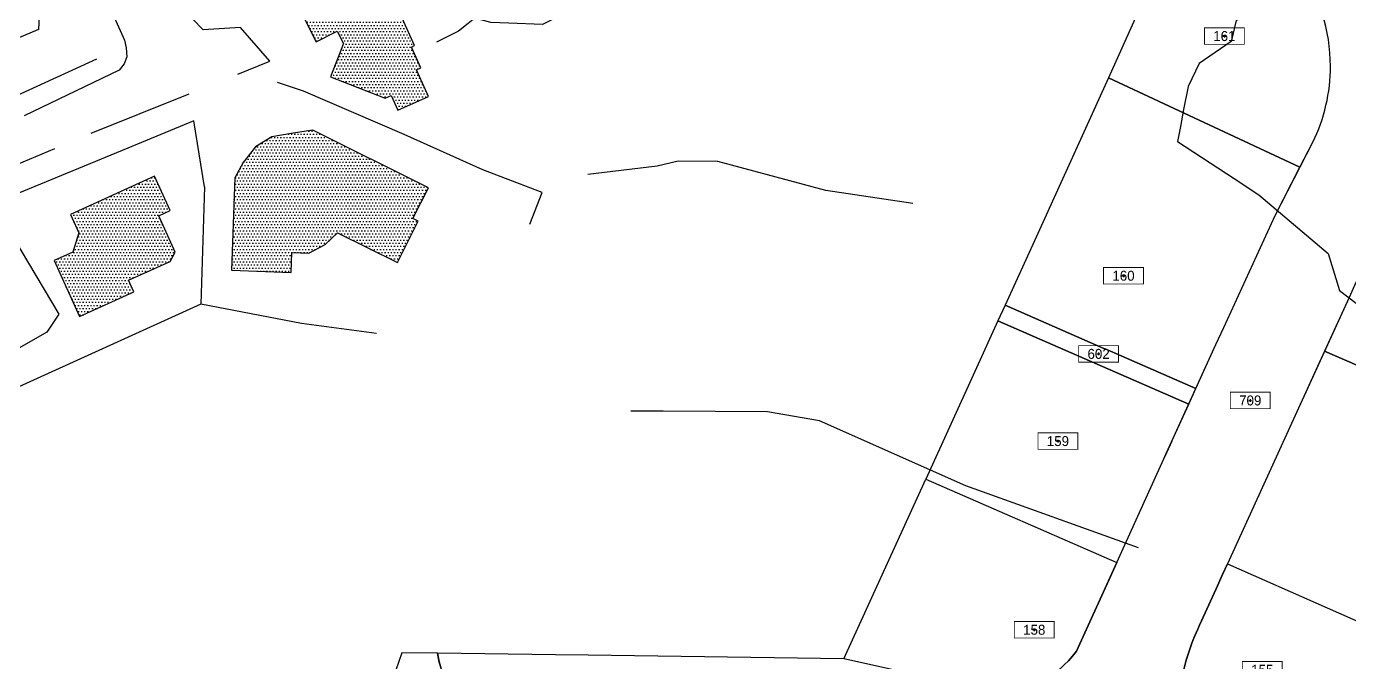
# Model space of a CAD drawing. Header units: metres. Extents: x 222509 to 223547, y 765290 to 766147.
# Drawn here: x 223160.2 to 223319.5, y 765628.6 to 765705.2 of the extents above; entities that cross this region are included whole.
import ezdxf
from ezdxf.enums import TextEntityAlignment as Align

# ---------------------------------------------------------------- set-up
doc = ezdxf.new("R2010")
doc.units = ezdxf.units.M
doc.linetypes.add('DASHED', pattern=[19.05, 12.7, -6.35])
for name, color, linetype, lineweight in [('M1510', 8, 'Continuous', 25), ('M2401', 8, 'DASHED', 25), ('M2404', 8, 'DASHED', 25), ('M2605', 8, 'Continuous', 25)]:
    doc.layers.add(name, color=color, linetype=linetype, lineweight=lineweight)
for name, color, linetype in [('M2200', 8, 'Continuous'), ('M2299', 9, 'Continuous'), ('M2602', 8, 'Continuous'), ('pcell', 160, 'Continuous'), ('scellno', 160, 'Continuous')]:
    doc.layers.add(name, color=color, linetype=linetype)
doc.styles.add('HEBTXT', font='HEBTXT.SHX', dxfattribs={"width": 0.86})
pattern_1 = [(0, (0, 0), (0.1875, 0.375), [0, -0.375])]

# ---------------------------------------------------------------- blocks, each defined once
blk = doc.blocks.new('Cellno')
at = {"color": 2}
for points in [[(-0.4, 0), (0.4, 0)], [(0, 0.4), (0, -0.4)]]:
    blk.add_lwpolyline(points, dxfattribs=at)
at = {"layer": 'scellno', "const_width": 0.25}
blk.add_lwpolyline([(6, 2.5), (-6, 2.5), (-6, -2.5), (6, -2.5)], close=True, dxfattribs=at)
at = {"layer": 'scellno', "style": 'HEBTXT'}
blk.add_attdef('CELLNO', text='', height=3, dxfattribs=at).set_placement((0, 0), align=Align.MIDDLE)
at = {"layer": 'scellno', "style": 'HEBTXT', "flags": 1}
for tag, p in [('CODE', (-0.29, -6)), ('AREA', (0.21, -8.97))]:
    blk.add_attdef(tag, text='', height=2.5, dxfattribs=at).set_placement(p, align=Align.CENTER)
blk = doc.blocks.new('G$C915B2375')
at = {"layer": 'pcell'}
for points in [[(223313.42, 765712.49, 0.025735), (223305.3, 765718.06, -0.015456), (223300.63, 765721.6), (223295.34, 765709.83), (223290.5, 765699.05), (223313.57, 765688.28), (223315.12, 765691.28, 0.114632), (223317.25, 765700.46, 0.155389)], [(223354.15, 765682.3), (223353.12, 765682.97), (223348.9, 765685.72, 0.046761), (223345.79, 765687.36, 0.34316), (223323.51, 765681.16), (223320.16, 765674.03), (223319.49, 765672.57), (223316.53, 765666.09), (223341.67, 765655.21)], [(223268.51, 765650.67), (223291.51, 765640.63), (223286.65, 765629.94, -0.248811), (223276.53, 765625.03), (223258.65, 765629.02)], [(223299.13, 765625.47, -0.074598), (223301.48, 765633.07), (223303.48, 765637.47), (223304.25, 765639.17), (223304.85, 765640.49), (223328.87, 765629.86), (223319.98, 765608.83), (223311.74, 765612.29), (223303.9, 765615.57, -0.281082), (223298.95, 765623.67, -0.049785)], [(223209.67, 765629.7), (223205.38, 765629.76), (223204.29, 765626.63), (223203.92, 765625.56), (223201.95, 765619.9), (223221.32, 765619.6, -0.363734)]]:
    blk.add_lwpolyline(points, format="xyb", close=True, dxfattribs=at)
for points in [[(223320.16, 765674.03), (223319.49, 765672.57), (223313.2, 765658.78), (223304.85, 765640.49), (223304.25, 765639.17), (223303.48, 765637.47), (223301.48, 765633.07, 0.074598), (223299.13, 765625.47, 0.049785)], [(223276.53, 765625.03, 0.248811), (223286.65, 765629.94), (223291.51, 765640.63), (223290.15, 765637.64), (223298.16, 765655.27), (223297.31, 765653.4), (223303.46, 765666.92), (223304.4, 765668.98), (223310.57, 765682.48), (223315.12, 765691.28, 0.114632), (223317.25, 765700.46, 0.155389), (223313.42, 765712.49), (223313.85, 765712.7), (223345.79, 765687.36, 0.34316)], [(223276.53, 765625.03), (223258.65, 765629.02), (223227.85, 765629.45), (223223.89, 765629.5), (223209.67, 765629.7, 0.354484), (223220.93, 765619.61)]]:
    blk.add_lwpolyline(points, format="xyb", dxfattribs=at)
for points in [[(223290.5, 765699.05), (223281.79, 765679.85), (223278.05, 765671.64), (223289.97, 765666.43), (223290.12, 765666.37), (223301.04, 765661.6), (223303.46, 765666.92), (223304.4, 765668.98), (223310.57, 765682.48), (223313.57, 765688.28)], [(223278.05, 765671.64), (223277.19, 765669.75), (223300.18, 765659.72), (223301.04, 765661.6), (223290.12, 765666.37), (223289.97, 765666.43)], [(223300.18, 765659.72), (223277.19, 765669.75), (223274.41, 765663.65), (223268.51, 765650.67), (223291.51, 765640.63), (223298.16, 765655.27)], [(223341.67, 765655.21), (223316.53, 765666.09), (223313.2, 765658.78), (223304.85, 765640.49), (223328.87, 765629.86), (223334.77, 765627.24), (223341.7, 765643.31), (223337.11, 765645.34)]]:
    blk.add_lwpolyline(points, close=True, dxfattribs=at)
at = {"layer": 'scellno', "xscale": 0.4, "yscale": 0.4, "zscale": 0.4}
for p, values in [((223304.47, 765704.09), {'CELLNO': '161'}), ((223292.32, 765675.2), {'CELLNO': '160'}), ((223289.32, 765665.78), {'CELLNO': '602'}), ((223307.59, 765660.17), {'CELLNO': '709'}), ((223284.42, 765655.27), {'CELLNO': '159'}), ((223281.57, 765632.53), {'CELLNO': '158'}), ((223309.04, 765627.7), {'CELLNO': '155'})]:
    blk.add_blockref('Cellno', p, dxfattribs=at).add_auto_attribs(values)
blk = doc.blocks.new('G$CEBE070F1')
at = {"layer": 'M2299'}
h = blk.add_hatch(dxfattribs=at)
h.set_pattern_fill('DOTS', color=256, scale=6, style=0)
h.set_pattern_definition(pattern_1)
h.paths.add_polyline_path([(223192.88, 765707.78), (223195.05, 765703.41), (223197.61, 765704.67), (223198.35, 765703.18), (223196.8, 765699.16), (223203.4, 765696.62), (223204.12, 765696.94), (223204.91, 765695.16), (223208.6, 765696.81), (223207.16, 765700.01), (223207.67, 765700.24), (223206.54, 765702.77), (223206.92, 765702.94), (223202.79, 765712.14), (223202.39, 765712.71), (223201.97, 765712.98), (223201.34, 765713.12), (223200.5, 765712.77), (223199.63, 765714.88), (223197.64, 765715.92), (223192.6, 765713.84), (223191.4, 765711.28)])
h = blk.add_hatch(dxfattribs=at)
h.set_pattern_fill('DOTS', color=256, scale=6, style=0)
h.set_pattern_definition(pattern_1)
h.paths.add_polyline_path([(223185.27, 765686.99), (223184.88, 765675.86), (223192.04, 765675.6), (223192.12, 765678), (223194.17, 765677.93), (223196.17, 765678.95), (223197.62, 765680.39), (223204.87, 765676.79), (223207.35, 765681.77), (223206.73, 765682.08), (223208.58, 765685.81), (223194.65, 765692.73), (223192.28, 765692.39), (223189.73, 765691.94), (223187.76, 765690.75), (223186.27, 765688.85)])
h = blk.add_hatch(dxfattribs=at)
h.set_pattern_fill('DOTS', color=256, scale=6, style=0)
h.set_pattern_definition(pattern_1)
h.paths.add_polyline_path([(223163.5, 765677.04), (223166.55, 765670.29), (223173.1, 765673.24), (223172.47, 765674.65), (223177.5, 765676.92), (223178.09, 765678.06), (223176.1, 765682.42), (223177.5, 765683.05), (223175.6, 765687.2), (223165.47, 765682.57), (223166.48, 765680.37), (223165.76, 765678.06)])
at = {"layer": 'M1510'}
for points in [[(223231.57, 765710.09, 526.23), (223222.33, 765705.48, 528.64), (223218.29, 765705.64, 529.31), (223216.11, 765705.73, 529.39), (223214.19, 765706.23, 529.47), (223213.38, 765705.6, 529.51), (223212.2, 765704.67, 529.58), (223209.56, 765703.37, 529.59)], [(223309.52, 765707.29, 541.61), (223306.85, 765706.31, 541.32), (223305.88, 765705.95, 541.15), (223305.3, 765703.45, 540.95), (223301.43, 765700.8, 539.64), (223300.1, 765698.02, 539.38), (223299.56, 765695.23, 538.86), (223299.17, 765693.17, 538.58), (223298.82, 765691.4, 538.61), (223305.64, 765686.92, 540.2), (223308.62, 765684.95, 541.43), (223316.99, 765677.9, 542.78), (223318.33, 765673.42, 543.14), (223331.55, 765663.38, 545.04), (223343.47, 765655.73, 546.19), (223350.83, 765651.94, 546.75), (223357.69, 765650.55, 548.23), (223363.16, 765647.77, 548.8), (223368.29, 765642.67, 549.02)], [(223266.95, 765683.92, 533.72), (223256.45, 765685.48, 534.41), (223243.44, 765688.98, 533.59), (223238.68, 765688.99, 533.45), (223236.15, 765688.41, 533.35), (223227.78, 765687.42, 533.97)], [(223156.72, 765682.85, 534.59), (223164.05, 765670.58, 535.28), (223162.61, 765668.39, 535.34), (223158.77, 765666.19, 535.62), (223157.17, 765666.67, 535.67), (223149.02, 765679.01, 534.86)], [(223294.14, 765642.4, 541.05), (223273.31, 765649.86, 540.18), (223255.71, 765657.7, 539.54), (223249.45, 765658.81, 540.13), (223236.88, 765658.87, 541.3), (223232.99, 765658.89, 541.27)]]:
    blk.add_polyline3d(points, dxfattribs=at)
at = {"layer": 'M2200'}
for points in [[(223192.88, 765707.78, 534.35), (223195.05, 765703.41, 534.29), (223197.61, 765704.67, 534.29), (223198.35, 765703.18, 534.29), (223196.8, 765699.16, 534.29), (223203.4, 765696.62, 534.39), (223204.12, 765696.94, 534.38), (223204.91, 765695.16, 534.38), (223208.6, 765696.81, 534.38), (223207.16, 765700.01, 534.38), (223207.67, 765700.24, 534.38), (223206.54, 765702.77, 534.38), (223206.92, 765702.94, 534.38), (223202.79, 765712.14, 534.38), (223202.39, 765712.71, 534.38), (223201.97, 765712.98, 534.38), (223201.34, 765713.12, 534.38), (223200.5, 765712.77, 531.35), (223199.63, 765714.88, 531.35), (223197.64, 765715.92, 531.35), (223192.6, 765713.84, 531.35), (223191.4, 765711.28, 531.35)], [(223185.27, 765686.99, 539.63), (223184.88, 765675.86, 539.63), (223192.04, 765675.6, 539.63), (223192.12, 765678, 538.12), (223194.17, 765677.93, 538.12), (223196.17, 765678.95, 538.12), (223197.62, 765680.39, 539.62), (223204.87, 765676.79, 539.62), (223207.35, 765681.77, 539.62), (223206.73, 765682.08, 539.62), (223208.58, 765685.81, 539.62), (223194.65, 765692.73, 539.61), (223192.28, 765692.39, 538.17), (223189.73, 765691.94, 538.17), (223187.76, 765690.75, 538.17), (223186.27, 765688.85, 538.17)], [(223163.5, 765677.04, 542.61), (223166.55, 765670.29, 542.61), (223173.1, 765673.24, 542.61), (223172.47, 765674.65, 542.61), (223177.5, 765676.92, 542.61), (223178.09, 765678.06, 542.61), (223176.1, 765682.42, 539.29), (223177.5, 765683.05, 539.29), (223175.6, 765687.2, 539.29), (223165.47, 765682.57, 538.64), (223166.48, 765680.37, 543.19), (223165.76, 765678.06, 542.72)]]:
    blk.add_polyline3d(points, close=True, dxfattribs=at)
at = {"layer": 'M2401'}
blk.add_polyline3d([(223060.78, 765630.84, 532.13), (223061.77, 765633.52, 532.21), (223063.89, 765637.64, 532.35), (223066.26, 765641.48, 532.48), (223069.05, 765645.25, 532.6), (223072.47, 765648.99, 532.69), (223076.47, 765652.43, 532.65), (223080.23, 765654.9, 532.63), (223085.56, 765657.57, 532.5), (223103.71, 765665.82, 532.02), (223127.06, 765675.42, 531.42), (223151.87, 765685.65, 530.77), (223167.98, 765692.37, 530.15), (223189.5, 765701.05, 529.91), (223185.94, 765705.12, 529.58), (223181.46, 765704.83, 529.72), (223181.46, 765704.83, 529.72)], dxfattribs=at)
at = {"layer": 'M2404'}
blk.add_polyline3d([(223181.46, 765704.83, 529.72), (223175.45, 765711.07, 529.57), (223169.87, 765708.33, 529.74), (223171.98, 765703.58, 529.74), (223172.17, 765702.67, 529.87), (223172.26, 765701.6, 529.92), (223171.96, 765700.74, 530), (223171.33, 765699.98, 530.05), (223158.7, 765693.91, 530.52), (223157.38, 765695.12, 530.49), (223122.66, 765680.78, 531.68), (223097.87, 765670.63, 532.25), (223086.4, 765665.55, 532.61), (223080.62, 765662.82, 532.72), (223075.49, 765660.02, 532.83), (223070.75, 765656.82, 532.91), (223067.44, 765654.21, 532.91), (223064.98, 765651.96, 532.87), (223062.1, 765648.92, 532.9), (223058.73, 765644, 532.8), (223056.57, 765638.94, 532.46), (223049.83, 765622.61, 531.71)], dxfattribs=at)
at = {"layer": 'M2602'}
for points in [[(223193.54, 765697.44, 530.82), (223190.42, 765698.5, 532.23)], [(223181.62, 765685.92, 534.16), (223181.17, 765671.77, 537.07)]]:
    blk.add_polyline3d(points, dxfattribs=at)
at = {"layer": 'M2605'}
for points in [[(223161.8, 765708.2, 529.54), (223161.62, 765704.89, 529.54), (223152.14, 765700.9, 529.54), (223153.71, 765697.32, 529.54)], [(223168.61, 765701.32, 530.43), (223158.54, 765696.68, 530.55), (223156.6, 765697.92, 530.63), (223143.79, 765692.53, 530.98)], [(223220.8, 765681.4, 534.37), (223222.31, 765685.22, 534.37), (223215.15, 765687.97, 534.37), (223205.66, 765692.22, 532.55), (223193.54, 765697.44, 530.82)], [(223181.62, 765685.92, 534.16), (223180.32, 765693.88, 533.28), (223172.39, 765690.56, 534.04), (223155.18, 765683.5, 534.41)], [(223202.34, 765668.23, 537.51), (223193.29, 765669.43, 537.01), (223181.17, 765671.77, 537.07), (223158.82, 765661.61, 537.62)]]:
    blk.add_polyline3d(points, dxfattribs=at)

msp = doc.modelspace()

# ---------------------------------------------------------------- block references
for name in ['G$CEBE070F1', 'G$C915B2375']:
    msp.add_blockref(name, (0, 0))

doc.saveas('drawing.dxf')
